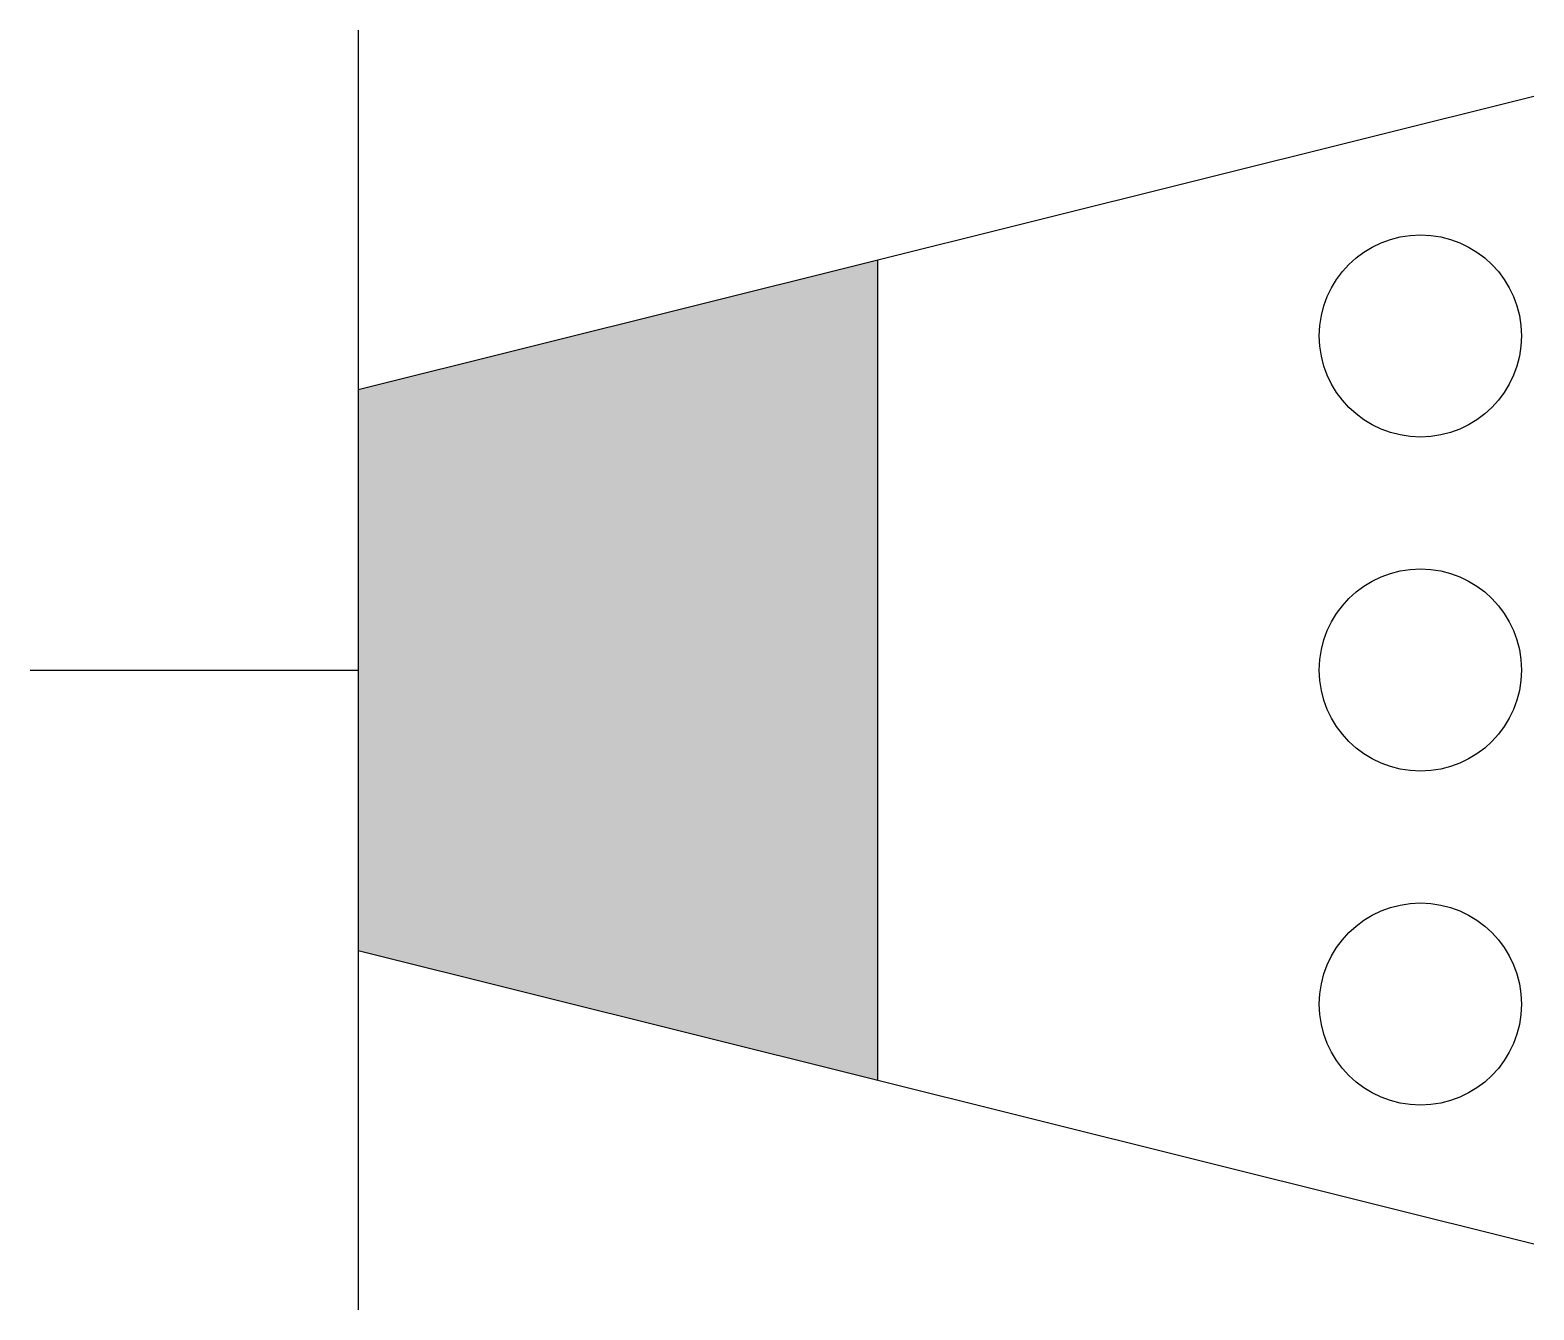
# Model space of a CAD drawing. Extents: x 0 to 6.87, y -2.92 to 2.92.
import ezdxf

# ---------------------------------------------------------------- set-up
doc = ezdxf.new("R2010")
doc.units = 0
doc.layers.get('0').update_dxf_attribs({"lineweight": 25})

msp = doc.modelspace()

# ---------------------------------------------------------------- linework, layer by layer
for p, q in [((1.5, 2.9243), (1.5, -2.9243)), ((1.5, 1.2825), (6.8744, 2.6225)), ((3.8744, 1.8745), (3.8744, -1.8745)), ((0, 0), (1.5, 0)), ((1.5, -1.2825), (6.8744, -2.6225))]:
    msp.add_line(p, q)
for centre in [(6.3554, 1.5266), (6.3554, 0), (6.3554, -1.5266)]:
    msp.add_circle(centre, 0.462)
msp.add_solid([(1.5, 1.2825), (1.5, -1.2825), (3.8744, 1.8745), (3.8744, -1.8745)])

doc.saveas('drawing.dxf')
